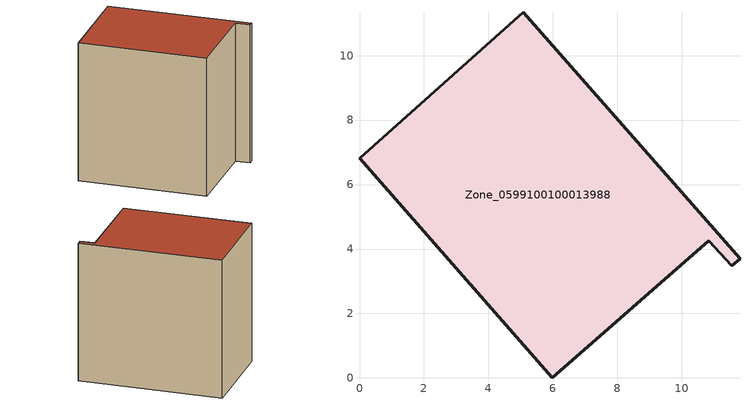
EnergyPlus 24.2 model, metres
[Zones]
Zone_0599100100013988
 floor ground (C_G): 0,6.82 5.09,11.35 11.81,3.71 11.55,3.48 10.83,4.26 5.99,0 z0
 wall outside (C_F): 5.09,11.35 0,6.82 5.99,0 10.83,4.26 11.55,3.48 11.81,3.71 5.09,11.35 z0:10.07
 roof outside (C_R): 11.81,3.71 5.09,11.35 0,6.82 5.99,0 10.83,4.26 11.55,3.48 z10.07
[BUILDING]
Pand.0599100100013988: North Axis=0; Terrain=City; Loads Convergence Tolerance Value=0.04; Temperature Convergence Tolerance Value=0.4; Solar Distribution=FullExterior; Maximum Number of Warmup Days=25; Minimum Number of Warmup Days=1
[Site:Location]
Rotterdam.The.Hague.AP_ZH_NLD Design_Conditions: Latitude=51.96; Longitude=4.45; Time Zone=1; Elevation=-4.5
[SITE:GROUNDTEMPERATURE:BUILDINGSURFACE]
18, 18, 18, 18, 18, 18, 18, 18, 18, 18, 18, 18
[MATERIAL] Thermal Absorptance=0.9; Solar Absorptance=0.7; Visible Absorptance=0.7
Name | Roughness | Thickness | Conductivity | Density | Specific Heat
G.TI.2015-2018 | MediumSmooth | 0.15 | 0.0428571 | 540 | 1210
F.TI.2015-2018 | Rough | 0.3 | 0.0666667 | 1920 | 840
R.TI.2015-2018 | MediumRough | 0.2 | 0.0333333 | 1500 | 1000
[CONSTRUCTION]
C_G: G.TI.2015-2018
C_F: F.TI.2015-2018
C_R: R.TI.2015-2018
[ZONE]
Zone_0599100100013988: Type=1; Multiplier=1; Ceiling Height=Autocalculate; Volume=Autocalculate; Floor Area=autocalculate; Part of Total Floor Area=Yes
[ZONEINFILTRATION:DESIGNFLOWRATE]
Infil_Zone_0599100100013988: Zone or ZoneList or Space or SpaceList=Zone_0599100100013988; Schedule=AlwaysOn; Design Flow Rate Calculation Method=Flow/Area; Flow Rate per Floor Area=0.0015; Constant Term Coefficient=1; Temperature Term Coefficient=0; Velocity Term Coefficient=0; Velocity Squared Term Coefficient=0
[HVACTEMPLATE:ZONE:IDEALLOADSAIRSYSTEM]
Zone_0599100100013988: Maximum Heating Supply Air Temperature=50; Minimum Cooling Supply Air Temperature=13; Maximum Heating Supply Air Humidity Ratio=0.0156; Minimum Cooling Supply Air Humidity Ratio=0.0077; Heating Limit=NoLimit; Cooling Limit=NoLimit; Dehumidification Control Type=ConstantSensibleHeatRatio; Cooling Sensible Heat Ratio=0.7; Dehumidification Setpoint=60; Humidification Control Type=None; Humidification Setpoint=30; Outdoor Air Method=None; Outdoor Air Flow Rate per Person=0.00944; Outdoor Air Flow Rate per Zone Floor Area=0; Outdoor Air Flow Rate per Zone=0; Demand Controlled Ventilation Type=None; Outdoor Air Economizer Type=NoEconomizer; Heat Recovery Type=None; Sensible Heat Recovery Effectiveness=0.7; Latent Heat Recovery Effectiveness=0.65
[ZONECONTROL:THERMOSTAT]
ThermostatControl_Zone_0599100100013988: Zone or ZoneList=Zone_0599100100013988; Control Type Schedule=DualSetpointControlType; Control 1=Thermostat_Zone_0599100100013988; Temperature Difference Between Cutout And Setpoint=0
[THERMOSTATSETPOINT:DUALSETPOINT]
Thermostat_Zone_0599100100013988: Heating Setpoint Temperature Schedule=HeatingSetpoint_Zone_0599100100013988; Cooling Setpoint Temperature Schedule=CoolingSetpoint_Zone_0599100100013988
[SCHEDULE:COMPACT]
HeatingSetpoint_Zone_0599100100013988: Through: 12/31, For: AllDays, Until: 24:00, 21
CoolingSetpoint_Zone_0599100100013988: Through: 12/31, For: AllDays, Until: 24:00, 24
DualSetpointControlType: Through: 12/31, For: AllDays, Until: 24:00, 4
AlwaysOn: Through: 12/31, For: AllDays, Until: 24:00, 1
